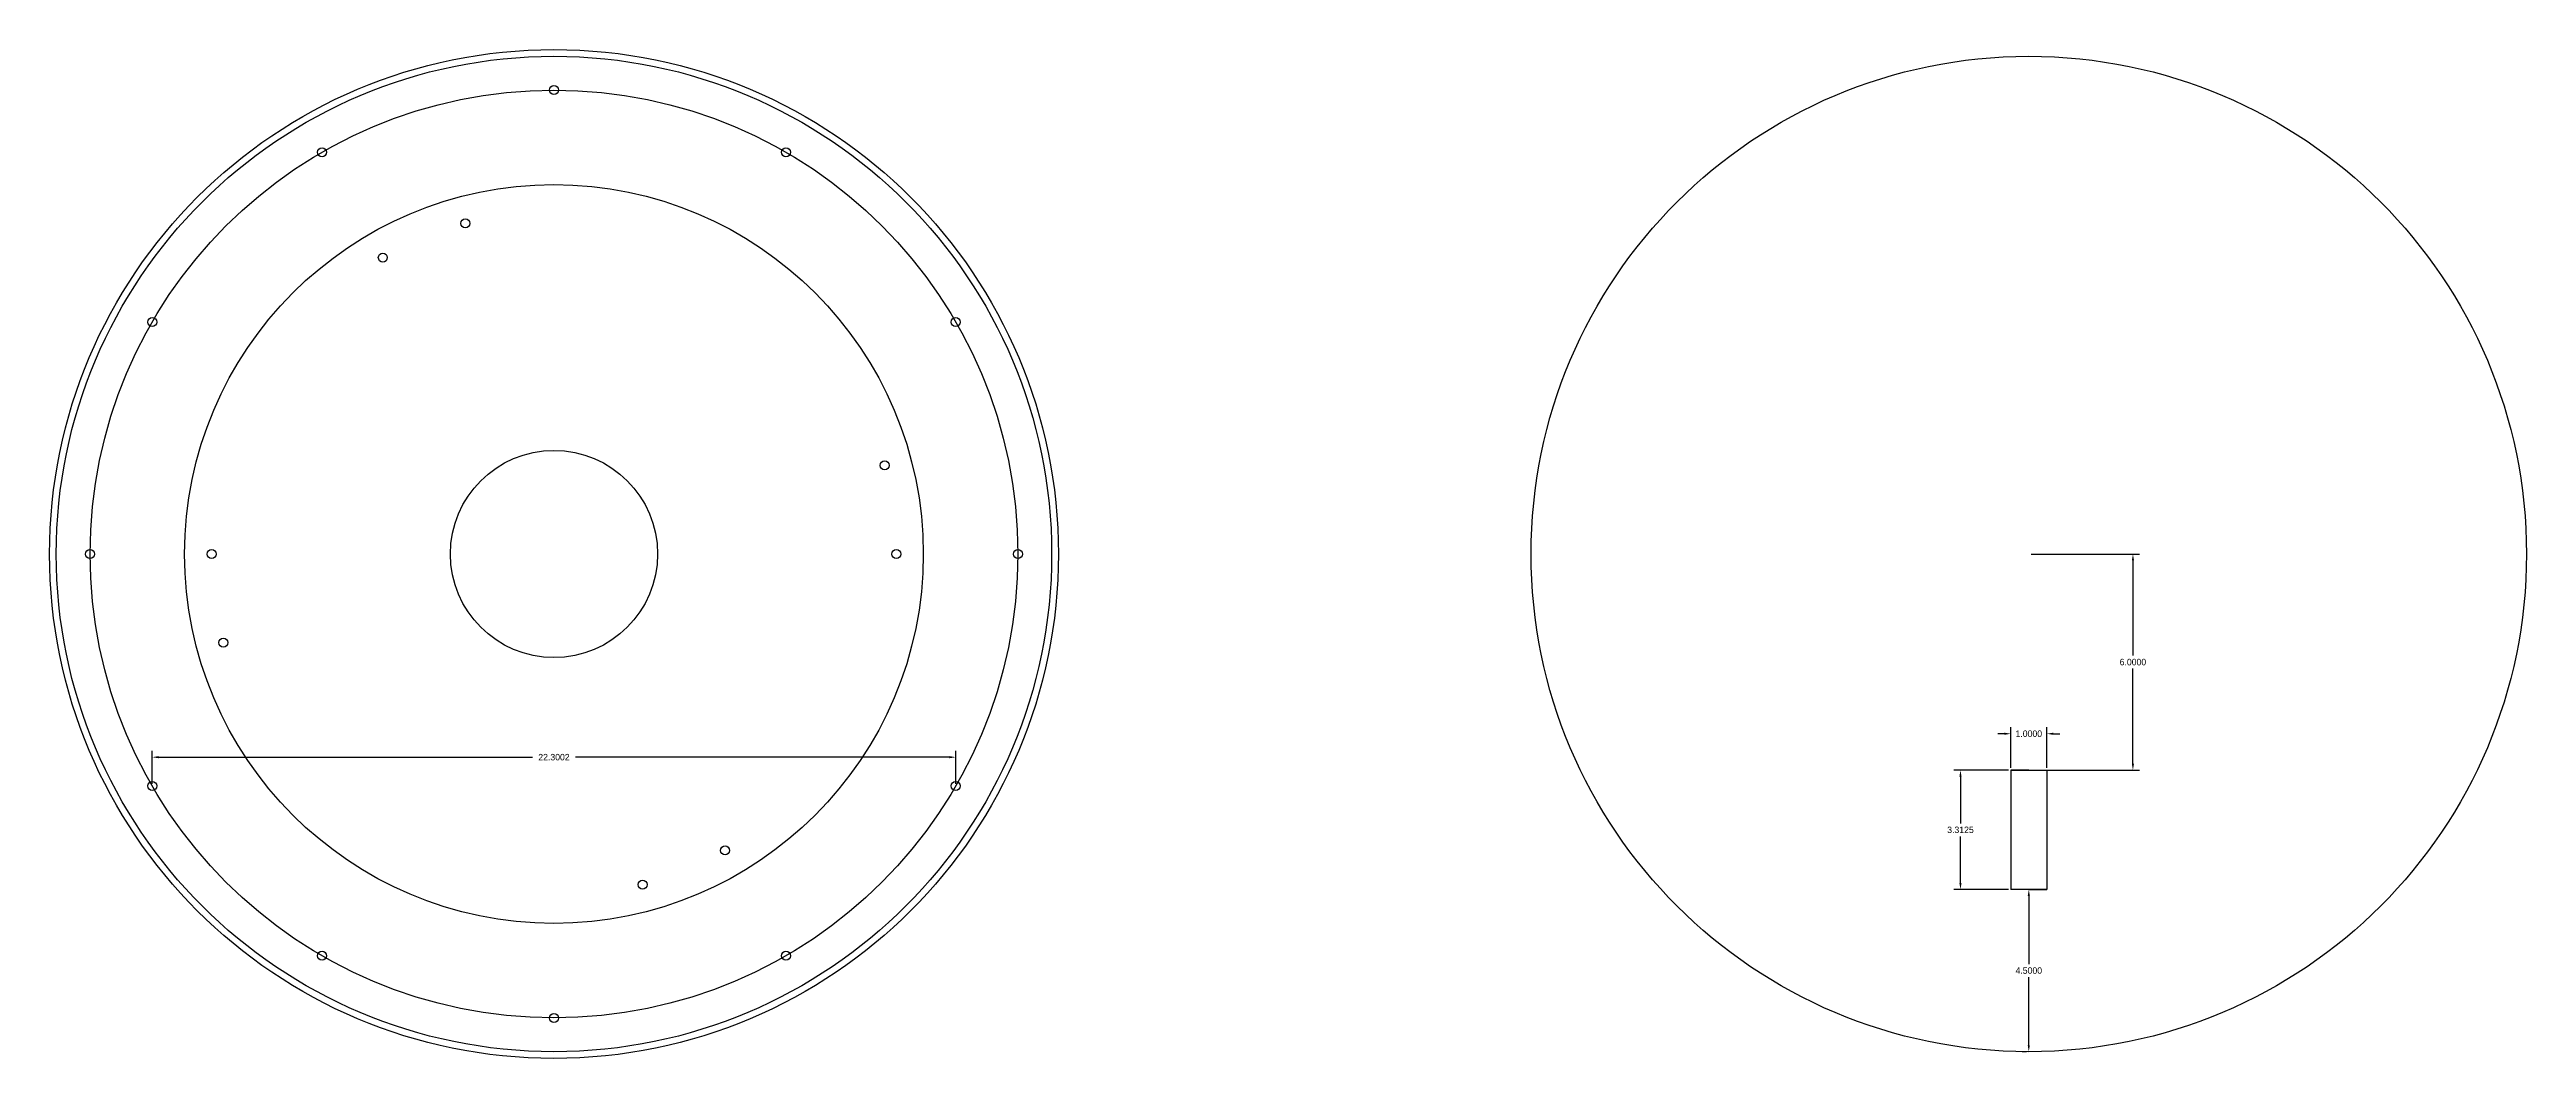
# Model space of a CAD drawing. Header units: inches. Extents: x -116 to 250, y -199 to 80.
# Drawn here: x -114.1 to -45.3, y -195.2 to -167.2 of the extents above; entities that cross this region are included whole.
import ezdxf

# ---------------------------------------------------------------- set-up
doc = ezdxf.new("R2010")
doc.units = ezdxf.units.IN
doc.header["$MEASUREMENT"] = 0
doc.dimstyles.get("Standard").update_dxf_attribs({"dimtxt": 0.18, "dimasz": 0.18, "dimexe": 0.18, "dimexo": 0.0625, "dimgap": 0.09, "dimtad": 0, "dimtih": 1, "dimtoh": 1, "dimdec": 4, "dimzin": 0, "dimdsep": 46, "dimtxsty": 'Standard', "dimcen": 0.09, "dimadec": 0, "dimazin": 0, "dimtfac": 1, "dimtdec": 4, "dimtofl": 0, "dimtmove": 0, "dimatfit": 3, "dimfxl": 1, "dimtolj": 1, "dimtzin": 0, "dimarcsym": 0})

# ---------------------------------------------------------------- blocks, each defined once
blk = doc.blocks.new('*D37')
at = {"color": 0, "lineweight": -2, "transparency": 16777216}
for p, q in [((-59.064, -181.178), (-56.056, -181.178)), ((-56.236, -181.358), (-56.236, -183.998)), ((-56.236, -186.998), (-56.236, -184.358)), ((-59.064, -187.178), (-56.056, -187.178))]:
    blk.add_line(p, q, dxfattribs=at)
at = {"color": 0, "transparency": 16777216}
for points in [[(-56.266, -181.358), (-56.206, -181.358), (-56.236, -181.178)], [(-56.266, -186.998), (-56.206, -186.998), (-56.236, -187.178)]]:
    blk.add_solid(points, dxfattribs=at)
at = {"layer": 'Defpoints', "color": 0, "transparency": 16777216}
for p in [(-59.126, -181.178), (-59.126, -187.178), (-56.236, -187.178)]:
    blk.add_point(p, dxfattribs=at)
at = {"color": 0, "transparency": 16777216, "insert": (-56.236, -184.178), "char_height": 0.18, "attachment_point": 5}
blk.add_mtext('\\A1;6.0000', dxfattribs=at)
blk = doc.blocks.new('*D38')
at = {"color": 0, "lineweight": -2, "transparency": 16777216}
for p, q in [((-59.806, -186.166), (-59.986, -186.166)), ((-59.626, -187.115), (-59.626, -185.986)), ((-58.626, -187.115), (-58.626, -185.986)), ((-58.446, -186.166), (-58.266, -186.166))]:
    blk.add_line(p, q, dxfattribs=at)
at = {"color": 0, "transparency": 16777216}
for points in [[(-59.806, -186.136), (-59.806, -186.196), (-59.626, -186.166)], [(-58.446, -186.136), (-58.446, -186.196), (-58.626, -186.166)]]:
    blk.add_solid(points, dxfattribs=at)
at = {"layer": 'Defpoints', "color": 0, "transparency": 16777216}
for p in [(-58.626, -186.166), (-59.626, -187.178), (-58.626, -187.178)]:
    blk.add_point(p, dxfattribs=at)
at = {"color": 0, "transparency": 16777216, "insert": (-59.126, -186.166), "char_height": 0.18, "attachment_point": 5}
blk.add_mtext('\\A1;1.0000', dxfattribs=at)
blk = doc.blocks.new('*D39')
at = {"color": 0, "lineweight": -2, "transparency": 16777216}
for p, q in [((-59.689, -187.178), (-61.202, -187.178)), ((-61.022, -187.358), (-61.022, -188.654)), ((-61.022, -190.31), (-61.022, -189.014)), ((-59.689, -190.49), (-61.202, -190.49))]:
    blk.add_line(p, q, dxfattribs=at)
at = {"color": 0, "transparency": 16777216}
for points in [[(-61.052, -187.358), (-60.992, -187.358), (-61.022, -187.178)], [(-61.052, -190.31), (-60.992, -190.31), (-61.022, -190.49)]]:
    blk.add_solid(points, dxfattribs=at)
at = {"layer": 'Defpoints', "color": 0, "transparency": 16777216}
for p in [(-59.626, -187.178), (-61.022, -190.49), (-59.626, -190.49)]:
    blk.add_point(p, dxfattribs=at)
at = {"color": 0, "transparency": 16777216, "insert": (-61.022, -188.834), "char_height": 0.18, "attachment_point": 5}
blk.add_mtext('\\A1;3.3125', dxfattribs=at)
blk = doc.blocks.new('*D40')
at = {"color": 0, "lineweight": -2, "transparency": 16777216}
for p, q in [((-59.189, -190.49), (-59.306, -190.49)), ((-59.126, -190.67), (-59.126, -192.56)), ((-59.126, -194.81), (-59.126, -192.92)), ((-59.189, -194.99), (-59.306, -194.99))]:
    blk.add_line(p, q, dxfattribs=at)
at = {"color": 0, "transparency": 16777216}
for points in [[(-59.156, -190.67), (-59.096, -190.67), (-59.126, -190.49)], [(-59.156, -194.81), (-59.096, -194.81), (-59.126, -194.99)]]:
    blk.add_solid(points, dxfattribs=at)
at = {"layer": 'Defpoints', "color": 0, "transparency": 16777216}
for p in [(-59.126, -190.49), (-59.126, -194.99), (-59.126, -194.99)]:
    blk.add_point(p, dxfattribs=at)
at = {"color": 0, "transparency": 16777216, "insert": (-59.126, -192.74), "char_height": 0.18, "attachment_point": 5}
blk.add_mtext('\\A1;4.5000', dxfattribs=at)
blk = doc.blocks.new('*D79')
at = {"color": 0, "lineweight": -2, "transparency": 16777216}
for p, q in [((-111.208, -187.553), (-111.208, -186.637)), ((-111.028, -186.817), (-100.658, -186.817)), ((-89.088, -186.817), (-99.458, -186.817)), ((-88.908, -187.553), (-88.908, -186.637))]:
    blk.add_line(p, q, dxfattribs=at)
at = {"color": 0, "transparency": 16777216}
for points in [[(-111.028, -186.787), (-111.028, -186.847), (-111.208, -186.817)], [(-89.088, -186.787), (-89.088, -186.847), (-88.908, -186.817)]]:
    blk.add_solid(points, dxfattribs=at)
at = {"layer": 'Defpoints', "color": 0, "transparency": 16777216}
for p in [(-88.908, -186.817), (-111.208, -187.615), (-88.908, -187.615)]:
    blk.add_point(p, dxfattribs=at)
at = {"color": 0, "transparency": 16777216, "insert": (-100.058, -186.817), "char_height": 0.18, "attachment_point": 5}
blk.add_mtext('\\A1;22.3002', dxfattribs=at)

msp = doc.modelspace()

# ---------------------------------------------------------------- linework, layer by layer
for p, q in [((-59.12645, -187.17786), (-59.62645, -187.17786)), ((-59.62645, -187.17786), (-58.62645, -187.17786)), ((-59.62645, -187.17786), (-59.62645, -190.49036)), ((-58.62645, -187.17786), (-58.62645, -190.49036)), ((-58.62645, -190.49036), (-59.62645, -190.49036)), ((-59.12645, -190.49036), (-58.62645, -190.49036))]:
    msp.add_line(p, q)
at = {"color": 3}
for centre, radius in [((-100.05825, -181.17786), 14), ((-100.05825, -168.30286), 0.125), ((-106.49575, -170.02778), 0.125), ((-93.62075, -170.02778), 0.125), ((-100.05825, -181.17786), 10.25), ((-102.51703, -172.00156), 0.125), ((-104.80825, -172.95062), 0.125), ((-111.20833, -174.74036), 0.125), ((-111.20833, -174.74036), 0.125), ((-88.90817, -174.74036), 0.125), ((-100.05825, -181.17786), 2.8746), ((-90.88196, -178.71908), 0.125), ((-112.93325, -181.17786), 0.125), ((-109.55825, -181.17786), 0.125), ((-90.55825, -181.17786), 0.125), ((-87.18325, -181.17786), 0.125), ((-109.23455, -183.63664), 0.125), ((-111.20833, -187.61536), 0.125), ((-88.90817, -187.61536), 0.125), ((-95.30825, -189.4051), 0.125), ((-97.59947, -190.35415), 0.125), ((-106.49575, -192.32794), 0.125), ((-93.62075, -192.32794), 0.125), ((-100.05825, -194.05286), 0.125)]:
    msp.add_circle(centre, radius, dxfattribs=at)
for centre, radius in [((-100.05825, -181.17786), 13.8125), ((-59.12645, -181.17786), 13.8125), ((-100.05825, -181.17786), 12.875)]:
    msp.add_circle(centre, radius)

# ---------------------------------------------------------------- dimensions: what is measured, and where the dimension line sits
for base, p1, p2, picture, middle in [((-56.23629, -187.17786), (-59.12645, -181.17786), (-59.12645, -187.17786), '*D37', (-56.23629, -184.17786)), ((-61.0221, -190.49036), (-59.62645, -187.17786), (-59.62645, -190.49036), '*D39', (-61.0221, -188.83411)), ((-59.12645, -194.99036), (-59.12645, -190.49036), (-59.12645, -194.99036), '*D40', (-59.12645, -192.74036))]:
    dim = msp.add_linear_dim(base=base, p1=p1, p2=p2, angle=90, dimstyle='Standard')
    dim.commit()
    dim.dimension.update_dxf_attribs({"geometry": picture, "text_midpoint": middle})
for base, p1, p2, picture, middle in [((-58.62645, -186.16561), (-59.62645, -187.17786), (-58.62645, -187.17786), '*D38', (-59.12645, -186.16561)), ((-88.90817, -186.81741), (-111.20833, -187.61536), (-88.90817, -187.61536), '*D79', (-100.05825, -186.81741))]:
    dim = msp.add_linear_dim(base=base, p1=p1, p2=p2, dimstyle='Standard')
    dim.commit()
    dim.dimension.update_dxf_attribs({"geometry": picture, "text_midpoint": middle})

doc.saveas('drawing.dxf')
